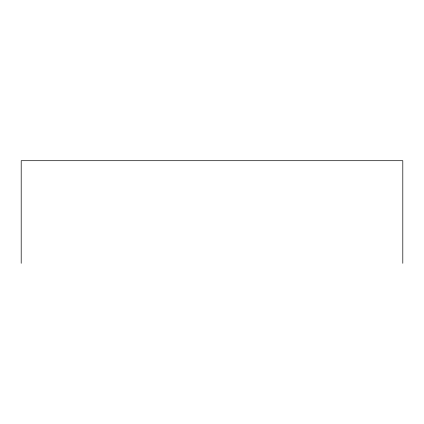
<?xml version="1.0" encoding="UTF-8"?>
<svg xmlns="http://www.w3.org/2000/svg" width="424" height="424" viewBox="0 0 424 424"><rect width="100%" height="100%" fill="white"/><g stroke="black" fill="none" stroke-linecap="round" stroke-linejoin="round"><path stroke-width="0.64" d="M402.8 263.299L402.8 160.701L21.2 160.701L21.2 263.299"/></g></svg>
